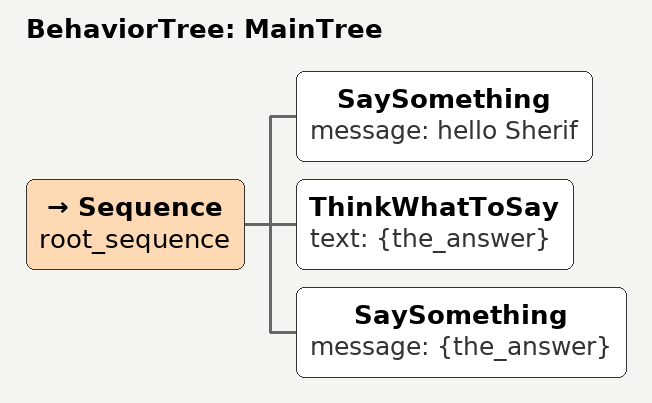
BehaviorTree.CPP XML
<root BTCPP_format="4" >
    <BehaviorTree ID="MainTree">
       <Sequence name="root_sequence">
           <SaySomething     message="hello Sherif" />
           <ThinkWhatToSay   text="{the_answer}"/>
           <SaySomething     message="{the_answer}" />
       </Sequence>
    </BehaviorTree>
</root>
